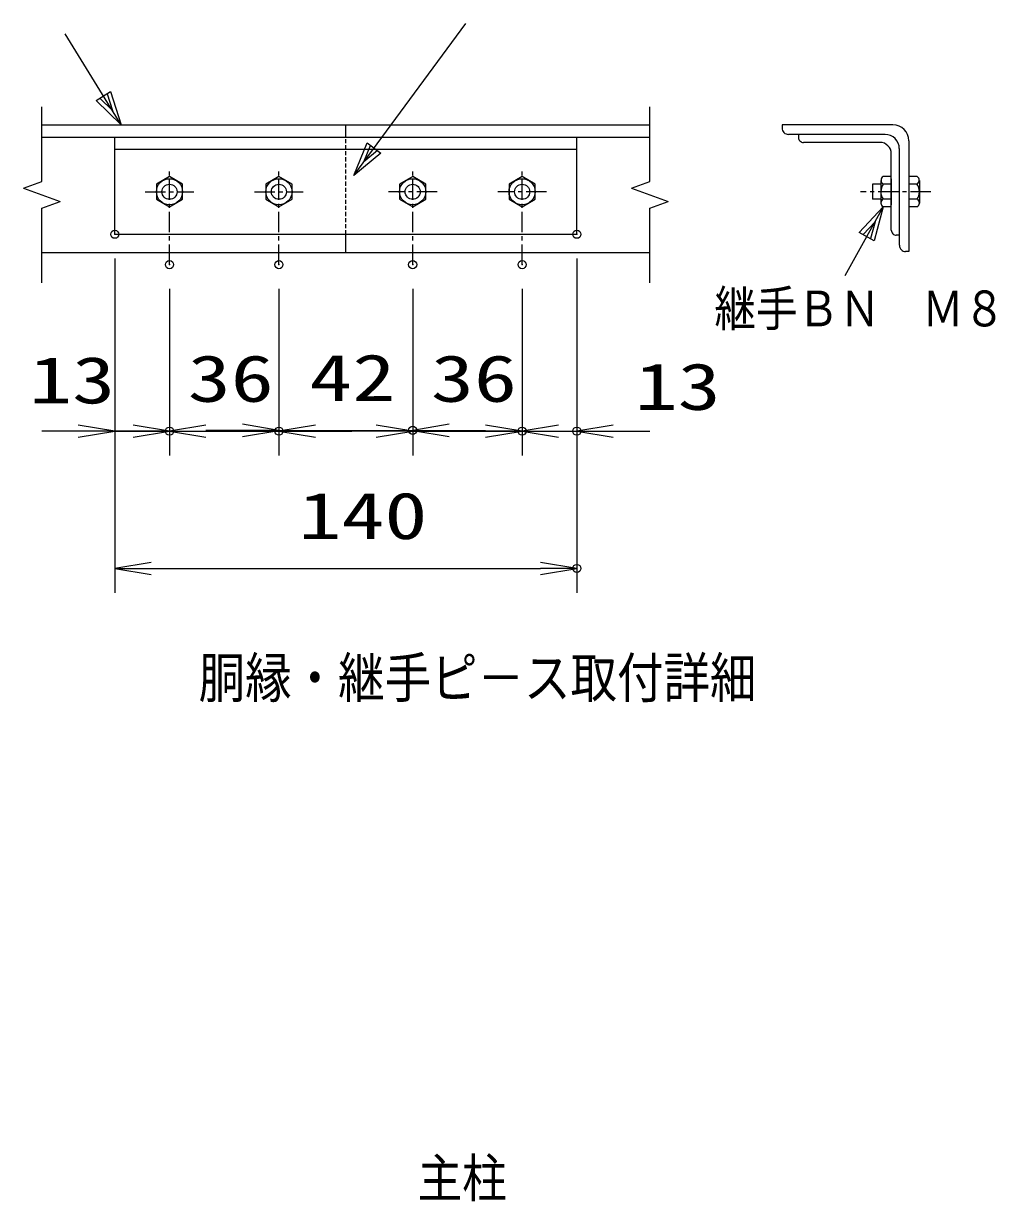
# Model space of a CAD drawing. Units: millimetres, scale not verified. Extents: x -4455 to 4455, y -3150 to 3150.
# Drawn here: x 1209 to 2408, y -1087 to 367 of the extents above; entities that cross this region are included whole.
import ezdxf
from ezdxf.enums import TextEntityAlignment as Align

# ---------------------------------------------------------------- set-up
doc = ezdxf.new("R2010")
doc.units = ezdxf.units.MM
doc.header["$LTSCALE"] = 20
doc.header["$PDMODE"] = 32
doc.header["$PDSIZE"] = 10
doc.linetypes.add('USER2', pattern=[2, 1.25, -0.25, 0.25, -0.25])
doc.linetypes.add('USER3', pattern=[0.375, 0.25, -0.125])
for name, color, linetype, lineweight in [('0-0_1', 7, 'Continuous', 25), ('0-1_2', 7, 'Continuous', 25), ('0-2_0', 4, 'Continuous', 25)]:
    doc.layers.add(name, color=color, linetype=linetype, lineweight=lineweight)
doc.layers.add('0-5_DEFPOINTS', color=7, linetype='Continuous')
doc.styles.add('ＭＳ ゴシック', font='')
doc.styles.get('ＭＳ ゴシック').set_extended_font_data('MS Gothic')

# ---------------------------------------------------------------- blocks, each defined once
blk = doc.blocks.new('DARROWS')
at = {"layer": '0-2_0', "color": 2}
blk.add_line((0, 0), (-19.982, 0), dxfattribs=at)
blk.add_lwpolyline([(-20, -3.333), (0, 0), (-20, 3.333)], dxfattribs=at)

msp = doc.modelspace()

# ---------------------------------------------------------------- linework, layer by layer
at = {"layer": '0-0_1', "color": 4}
for p, q in [((1616.02, 179.78), (1754.56, 367.17)), ((1329.31, 242.04), (1260.05, 354.52)), ((1231.3, 172.17), (1231.3, 264.54)), ((1981.3, 172.17), (1981.3, 264.54)), ((1208.8, 163.98), (1231.3, 172.17)), ((1208.8, 163.98), (1253.8, 147.61)), ((1958.8, 163.98), (1981.3, 172.17)), ((1958.8, 163.98), (2003.8, 147.61)), ((1231.3, 139.42), (1253.8, 147.61)), ((1981.3, 139.42), (2003.8, 147.61)), ((1231.3, 47.04), (1231.3, 139.42)), ((1981.3, 47.04), (1981.3, 139.42)), ((2269.32, 140.92), (2221.98, 55.67))]:
    msp.add_line(p, q, dxfattribs=at)
at = {"layer": '0-0_1'}
for p, q in [((1231.3, 242.04), (1981.3, 242.04)), ((1606.3, 227.04), (1606.3, 242.04)), ((1231.3, 227.04), (1981.3, 227.04)), ((1321.3, 107.04), (1321.3, 227.04)), ((1891.3, 107.04), (1891.3, 227.04)), ((1321.3, 212.04), (1891.3, 212.04)), ((2279.21, 178.17), (2269.31, 178.17)), ((2310.99, 178.17), (2300.84, 178.17)), ((2266.31, 168.86), (2256.09, 168.86)), ((2279.21, 168.86), (2269.31, 168.86)), ((2310.84, 168.86), (2300.84, 168.86)), ((2313.9, 173.55), (2313.9, 145.62)), ((2266.31, 150.23), (2256.09, 150.23)), ((2279.21, 150.23), (2269.31, 150.23)), ((2310.95, 150.23), (2300.84, 150.23)), ((2279.21, 140.92), (2269.32, 140.92)), ((2310.88, 140.92), (2300.84, 140.92)), ((1321.3, 107.04), (1891.3, 107.04)), ((1606.3, 84.54), (1606.3, 107.04)), ((1231.3, 84.54), (1981.3, 84.54))]:
    msp.add_line(p, q, dxfattribs=at)
at = {"layer": '0-0_1', "color": 4, "linetype": 'USER3'}
msp.add_line((1606.3, 107.04), (1606.3, 227.04), dxfattribs=at)
at = {"layer": '0-0_1', "color": 4, "linetype": 'USER2'}
for p, q in [((1388.8, 69.54), (1388.8, 189.54)), ((1523.8, 69.54), (1523.8, 189.54)), ((1688.8, 69.54), (1688.8, 189.54)), ((1823.8, 69.54), (1823.8, 189.54)), ((1358.8, 159.54), (1418.8, 159.54)), ((1493.8, 159.54), (1553.8, 159.54)), ((1718.8, 159.54), (1658.8, 159.54)), ((1853.8, 159.54), (1793.8, 159.54)), ((2328.04, 159.54), (2241.22, 159.54))]:
    msp.add_line(p, q, dxfattribs=at)
at = {"layer": '0-0_1', "color": 4}
for points in [[(1316.23, 283.31), (1329.31, 242.04), (1298.35, 272.3)], [(1649.44, 207.31), (1616.02, 179.78), (1632.55, 219.8)], [(2239.75, 109.3), (2269.32, 140.92), (2258.11, 99.1)]]:
    msp.add_lwpolyline(points, close=True, dxfattribs=at)
for points in [[(1311.76, 280.56), (1318.3, 259.93), (1302.82, 275.05)], [(1645.21, 210.43), (1628.51, 196.67), (1636.77, 216.68)], [(2244.34, 106.75), (2259.12, 122.56), (2253.52, 101.65)]]:
    msp.add_lwpolyline(points, dxfattribs=at)
at = {"layer": '0-0_1'}
for points in [[(1404.93, 168.86), (1388.8, 178.17), (1372.68, 168.86), (1372.68, 150.23), (1388.8, 140.92), (1404.93, 150.23)], [(1539.93, 168.86), (1523.8, 178.17), (1507.68, 168.86), (1507.68, 150.23), (1523.8, 140.92), (1539.93, 150.23)], [(1704.93, 168.86), (1688.8, 178.17), (1672.68, 168.86), (1672.68, 150.23), (1688.8, 140.92), (1704.93, 150.23)], [(1839.93, 168.86), (1823.8, 178.17), (1807.68, 168.86), (1807.68, 150.23), (1823.8, 140.92), (1839.93, 150.23)]]:
    msp.add_lwpolyline(points, close=True, dxfattribs=at)
for centre, radius in [((1388.8, 159.54), 16.13), ((1523.8, 159.54), 16.13), ((1688.8, 159.54), 16.13), ((1823.8, 159.54), 16.13), ((1388.8, 159.54), 9.31), ((1523.8, 159.54), 9.31), ((1688.8, 159.54), 9.31), ((1823.8, 159.54), 9.31)]:
    msp.add_circle(centre, radius, dxfattribs=at)
for centre, radius, start, end in [((2281.3, 222.51), 19.54, 0, 90), ((2265.28, 206.49), 13.93, 0, 90), ((2271.53, 212.74), 17.58, 0, 90), ((2272.06, 173.59), 5.52, 120.9258, 239.92639), ((2308.16, 173.59), 5.52, 300.07333, 59.07392), ((2282.31, 159.45), 15.99, 144.11156, 215.34194), ((2297.9, 159.45), 15.99, 324.65771, 35.88809), ((2271.58, 145.66), 5.21, 116.37906, 244.40222), ((2308.63, 145.66), 5.21, 295.59689, 63.62006)]:
    msp.add_arc(centre, radius, start, end, dxfattribs=at)
at = {"layer": '0-1_2'}
for p, q in [((2271.53, 230.32), (2152.36, 230.32)), ((2164.66, 229.71), (2164.66, 226.61)), ((2265.28, 220.42), (2170.85, 220.42)), ((2300.84, 222.51), (2300.84, 85.76)), ((2279.21, 112.06), (2279.21, 206.49)), ((2289.12, 93.57), (2289.12, 212.74)), ((2279.21, 175.67), (2279.21, 143.42)), ((2300.84, 175.67), (2300.84, 143.42)), ((2256.09, 168.86), (2256.09, 150.23)), ((2266.31, 173.51), (2266.31, 145.58)), ((2288.5, 105.87), (2285.41, 105.87)), ((2300.84, 85.76), (2296.93, 85.76))]:
    msp.add_line(p, q, dxfattribs=at)
msp.add_lwpolyline([(2281.3, 242.05), (2144.55, 242.04), (2144.55, 238.14)], dxfattribs=at)
for centre, radius in [((2152.36, 238.14), 7.81), ((2170.85, 226.61), 6.19), ((2285.41, 112.06), 6.19), ((2296.93, 93.57), 7.81)]:
    msp.add_arc(centre, radius, 179.99992, 270, dxfattribs=at)
at = {"layer": '0-2_0', "color": 1}
for p, q in [((1321.3, 77.04), (1321.3, -166.03)), ((1321.3, 77.04), (1321.3, -335.45)), ((1891.3, 77.04), (1891.3, -166.03)), ((1891.3, 77.04), (1891.3, -335.45)), ((1388.8, 39.54), (1388.8, -166.03)), ((1388.8, 39.54), (1388.8, -166.03)), ((1523.8, 39.54), (1523.8, -166.03)), ((1523.8, 39.54), (1523.8, -165.03)), ((1688.8, 39.54), (1688.8, -165.03)), ((1688.8, 39.54), (1688.8, -166.03)), ((1823.8, 39.54), (1823.8, -166.03)), ((1823.8, 39.54), (1823.8, -166.03))]:
    msp.add_line(p, q, dxfattribs=at)
at = {"layer": '0-2_0', "color": 2}
for p, q in [((1276.3, -136.03), (1231.3, -136.03)), ((1343.8, -136.03), (1298.8, -136.03)), ((1321.3, -136.03), (1388.8, -136.03)), ((1388.8, -136.03), (1523.8, -136.03)), ((1478.8, -135.03), (1433.8, -135.03)), ((1433.8, -136.03), (1478.8, -136.03)), ((1523.8, -135.03), (1688.8, -135.03)), ((1568.8, -136.03), (1613.8, -136.03)), ((1643.8, -136.03), (1598.8, -136.03)), ((1688.8, -136.03), (1823.8, -136.03)), ((1733.8, -135.03), (1778.8, -135.03)), ((1778.8, -136.03), (1733.8, -136.03)), ((1823.8, -136.03), (1891.3, -136.03)), ((1868.8, -136.03), (1913.8, -136.03)), ((1936.3, -136.03), (1981.3, -136.03)), ((1366.3, -305.45), (1846.3, -305.45))]:
    msp.add_line(p, q, dxfattribs=at)
at = {"layer": '0-5_DEFPOINTS'}
for p in [(1321.3, 107.04), (1891.3, 107.04), (1388.8, 69.54), (1523.8, 69.54), (1688.8, 69.54), (1823.8, 69.54), (1688.8, -135.03), (1388.8, -136.03), (1523.8, -136.03), (1823.8, -136.03), (1891.3, -136.03), (1891.3, -305.45)]:
    msp.add_point(p, dxfattribs=at)

# ---------------------------------------------------------------- block references
at = {"layer": '0-2_0', "xscale": 2.25, "yscale": 2.25}
for p in [(1321.3, -136.03), (1388.8, -136.03), (1523.8, -135.03), (1688.8, -136.03), (1823.8, -136.03), (1891.3, -305.45)]:
    msp.add_blockref('DARROWS', p, dxfattribs=at)
at = {"layer": '0-2_0', "xscale": 2.25, "yscale": 2.25, "rotation": 180}
for p in [(1388.8, -136.03), (1523.8, -136.03), (1688.8, -135.03), (1823.8, -136.03), (1891.3, -136.03), (1321.3, -305.45)]:
    msp.add_blockref('DARROWS', p, dxfattribs=at)

# ---------------------------------------------------------------- texts
at = {"layer": '0-0_1', "color": 4, "style": 'ＭＳ ゴシック', "width": 0.85}
for s, height, p in [('継手ＢＮ\u3000Ｍ８', 44.2, (2061.03, -19.95)), ('胴縁・継手ピ－ス取付詳細', 49.45, (1424.8, -479.97)), ('主柱', 47.36, (1694.94, -1096.03))]:
    msp.add_text(s, height=height, dxfattribs=at).set_placement(p, align=Align.BOTTOM_LEFT)
at = {"layer": '0-2_0', "color": 3, "style": 'ＭＳ ゴシック', "width": 1.35}
for s, p in [('36', (1411.3, -117.14)), ('42', (1561.3, -116.14)), ('36', (1711.3, -117.14)), ('13', (1215.63, -119.14)), ('13', (1962.63, -127.14)), ('140', (1547.8, -286.56))]:
    msp.add_text(s, height=57.77, dxfattribs=at).set_placement(p, align=Align.BOTTOM_LEFT)

doc.saveas('drawing.dxf')
